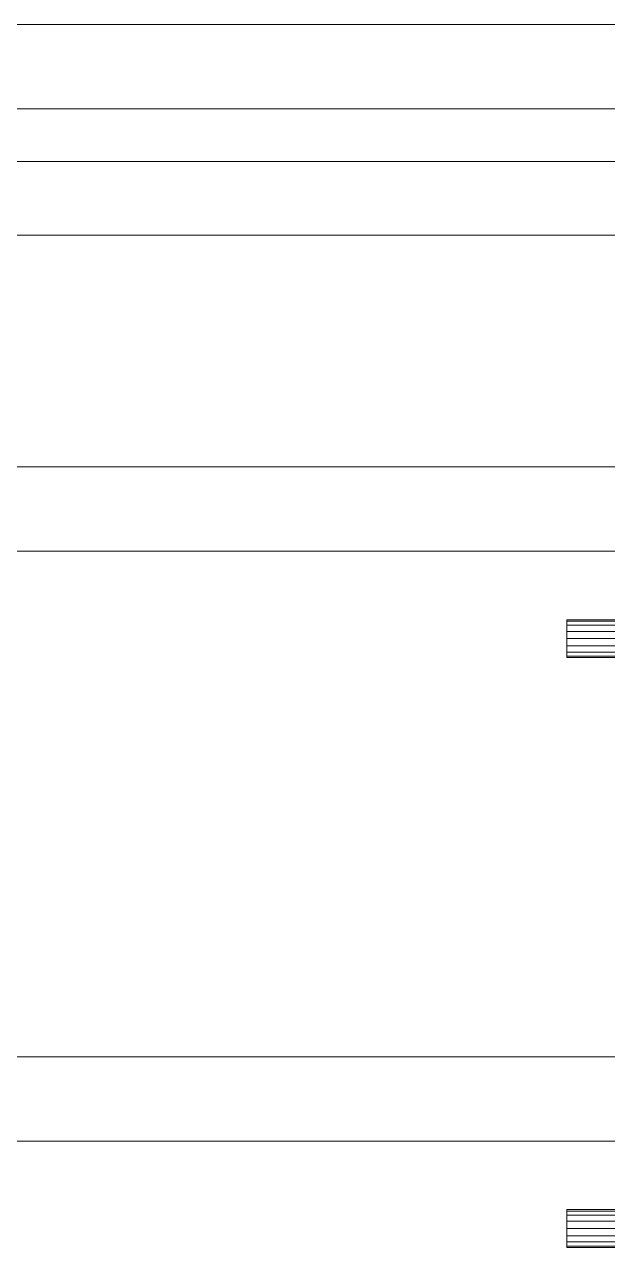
# Model space of a CAD drawing. Header units: millimetres. Extents: x -2500 to 58855, y -53268 to 6837.
# Drawn here: x 56879 to 57156, y 2420 to 3000 of the extents above; entities that cross this region are included whole.
import ezdxf

# ---------------------------------------------------------------- set-up
doc = ezdxf.new("R2010")
doc.units = ezdxf.units.MM
doc.layers.add('lateral_secador', color=7, linetype='Continuous', lineweight=0)

msp = doc.modelspace()

# ---------------------------------------------------------------- linework, layer by layer
at = {"layer": 'lateral_secador'}
for p, q in [((37717.116, 3000), (57717.116, 3000)), ((56065.449, 3000), (57702.116, 3000)), ((56065.449, 2960), (57702.116, 2960)), ((56065.449, 2935), (57702.116, 2935)), ((37717.116, 2900), (57717.116, 2900)), ((38067.116, 2790), (57367.116, 2790)), ((38067.116, 2750), (57367.116, 2750)), ((57137.116, 2716.815), (57137.116, 2717.5)), ((57137.116, 2717.5), (57387.116, 2717.5)), ((57137.116, 2714.864), (57137.116, 2716.815)), ((57137.116, 2716.815), (57387.116, 2716.815)), ((57137.116, 2711.944), (57137.116, 2714.864)), ((57137.116, 2714.864), (57387.116, 2714.864)), ((57137.116, 2708.5), (57137.116, 2711.944)), ((57137.116, 2711.944), (57387.116, 2711.944)), ((57137.116, 2705.056), (57137.116, 2708.5)), ((57387.116, 2708.5), (57137.116, 2708.5)), ((57137.116, 2705.056), (57137.116, 2702.136)), ((57137.116, 2705.056), (57387.116, 2705.056)), ((57137.116, 2702.136), (57137.116, 2700.185)), ((57137.116, 2702.136), (57387.116, 2702.136)), ((57137.116, 2700.185), (57137.116, 2699.5)), ((57137.116, 2700.185), (57387.116, 2700.185)), ((57137.116, 2699.5), (57387.116, 2699.5)), ((38067.116, 2510), (57367.116, 2510)), ((38067.116, 2470), (57367.116, 2470)), ((57137.116, 2436.815), (57137.116, 2437.5)), ((57137.116, 2437.5), (57387.116, 2437.5)), ((57137.116, 2434.864), (57137.116, 2436.815)), ((57137.116, 2436.815), (57387.116, 2436.815)), ((57137.116, 2431.944), (57137.116, 2434.864)), ((57137.116, 2434.864), (57387.116, 2434.864)), ((57137.116, 2428.5), (57137.116, 2431.944)), ((57137.116, 2431.944), (57387.116, 2431.944)), ((57137.116, 2425.056), (57137.116, 2428.5)), ((57387.116, 2428.5), (57137.116, 2428.5)), ((57137.116, 2425.056), (57137.116, 2422.136)), ((57137.116, 2425.056), (57387.116, 2425.056)), ((57137.116, 2422.136), (57137.116, 2420.185)), ((57137.116, 2422.136), (57387.116, 2422.136)), ((57137.116, 2420.185), (57137.116, 2419.5)), ((57137.116, 2420.185), (57387.116, 2420.185)), ((57137.116, 2419.5), (57387.116, 2419.5))]:
    msp.add_line(p, q, dxfattribs=at)

doc.saveas('drawing.dxf')
